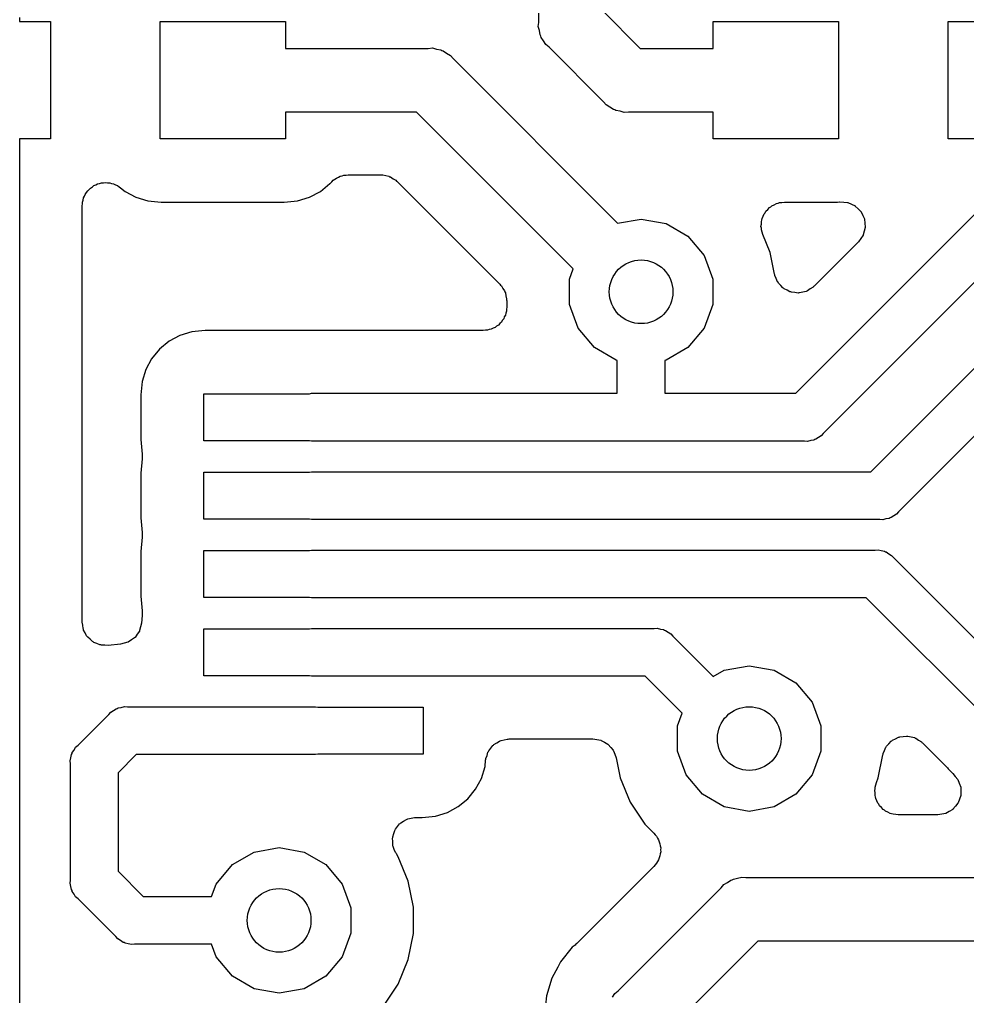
# Model space of a CAD drawing. Extents: x 91 to 190.2, y -113.9 to -59.9.
# Drawn here: x 156.67 to 162.72, y -73.15 to -66.91 of the extents above; entities that cross this region are included whole.
import ezdxf

# ---------------------------------------------------------------- set-up
doc = ezdxf.new("R2010")
doc.units = 0
doc.header["$MEASUREMENT"] = 0
doc.layers.add('BLACK', color=7, linetype='CONTINUOUS')

msp = doc.modelspace()

# ---------------------------------------------------------------- linework, layer by layer
at = {"layer": 'BLACK', "linetype": 'CONTINUOUS'}
for p, q in [((159.987, -66.9311), (159.987, -66.6606)), ((160.393, -66.8558), (160.634, -67.0968)), ((156.673, -66.9011), (156.673, -66.925)), ((156.673, -66.925), (156.87, -66.925)), ((156.87, -66.925), (156.87, -67.675)), ((157.57, -67.675), (157.57, -66.925)), ((157.57, -66.925), (158.37, -66.925)), ((158.37, -66.925), (158.37, -67.0968)), ((159.984, -66.958), (159.987, -66.9311)), ((161.1, -67.0968), (161.1, -66.925)), ((161.1, -66.925), (161.9, -66.925)), ((161.9, -66.925), (161.9, -67.675)), ((162.6, -67.675), (162.6, -66.925)), ((162.6, -66.925), (163.4, -66.925)), ((159.991, -66.984), (159.984, -66.958)), ((159.996, -67.0106), (159.991, -66.984)), ((160.001, -67.0184), (159.996, -67.0106)), ((160.003, -67.0272), (160.001, -67.0184)), ((160.018, -67.0493), (160.003, -67.0272)), ((160.032, -67.0726), (160.018, -67.0493)), ((158.37, -67.0968), (159.281, -67.0968)), ((159.281, -67.0968), (159.308, -67.0945)), ((159.308, -67.0945), (159.334, -67.1014)), ((159.334, -67.1014), (159.361, -67.1061)), ((159.361, -67.1061), (159.368, -67.1106)), ((159.368, -67.1106), (159.377, -67.113)), ((159.377, -67.113), (159.399, -67.1285)), ((160.053, -67.09), (160.032, -67.0726)), ((160.4, -67.4374), (160.053, -67.09)), ((160.634, -67.0968), (161.1, -67.0968)), ((159.399, -67.1285), (159.423, -67.1419)), ((159.423, -67.1419), (159.44, -67.1626)), ((159.44, -67.1626), (160.49, -68.2123)), ((160.417, -67.4581), (160.4, -67.4374)), ((160.441, -67.4715), (160.417, -67.4581)), ((160.463, -67.487), (160.441, -67.4715)), ((160.472, -67.4894), (160.463, -67.487)), ((160.479, -67.4939), (160.472, -67.4894)), ((160.506, -67.4986), (160.479, -67.4939)), ((159.206, -67.5032), (158.37, -67.5032)), ((158.37, -67.5032), (158.37, -67.675)), ((160.207, -68.504), (159.206, -67.5032)), ((160.532, -67.5055), (160.506, -67.4986)), ((160.559, -67.5032), (160.532, -67.5055)), ((161.1, -67.5032), (160.559, -67.5032)), ((161.1, -67.675), (161.1, -67.5032)), ((156.87, -67.675), (156.673, -67.675)), ((156.673, -67.675), (156.673, -74.0868)), ((158.37, -67.675), (157.57, -67.675)), ((161.9, -67.675), (161.1, -67.675)), ((162.848, -67.675), (162.6, -67.675)), ((158.685, -67.9321), (158.695, -67.9241)), ((158.695, -67.9241), (158.708, -67.9192)), ((158.708, -67.9192), (158.72, -67.9122)), ((158.72, -67.9122), (158.732, -67.9101)), ((158.732, -67.9101), (158.743, -67.9058)), ((158.743, -67.9058), (158.757, -67.9056)), ((158.757, -67.9056), (158.771, -67.9032)), ((158.771, -67.9032), (158.978, -67.9032)), ((158.978, -67.9032), (158.985, -67.9043)), ((158.985, -67.9043), (158.991, -67.9038)), ((158.991, -67.9038), (159.01, -67.9088)), ((159.01, -67.9088), (159.029, -67.9122)), ((159.029, -67.9122), (159.035, -67.9155)), ((159.035, -67.9155), (159.041, -67.9173)), ((159.041, -67.9173), (159.057, -67.9285)), ((159.057, -67.9285), (159.074, -67.9383)), ((157.118, -67.9976), (157.126, -67.988)), ((157.126, -67.988), (157.138, -67.9809)), ((157.138, -67.9809), (157.148, -67.972)), ((157.148, -67.972), (157.16, -67.9678)), ((157.16, -67.9678), (157.17, -67.9615)), ((157.17, -67.9615), (157.184, -67.9589)), ((157.184, -67.9589), (157.197, -67.9542)), ((157.197, -67.9542), (157.209, -67.9542)), ((157.209, -67.9542), (157.222, -67.9519)), ((157.222, -67.9519), (157.235, -67.9542)), ((157.235, -67.9542), (157.249, -67.9542)), ((157.249, -67.9542), (157.261, -67.9584)), ((157.261, -67.9584), (157.273, -67.9604)), ((157.273, -67.9604), (157.285, -67.9672)), ((157.285, -67.9672), (157.298, -67.972)), ((157.298, -67.972), (157.308, -67.9799)), ((157.308, -67.9799), (157.318, -67.9859)), ((157.318, -67.9859), (157.347, -68.0092)), ((158.593, -68.0092), (158.654, -67.9592)), ((158.654, -67.9592), (158.655, -67.958)), ((158.655, -67.958), (158.666, -67.949)), ((158.666, -67.949), (158.675, -67.9383)), ((158.675, -67.9383), (158.685, -67.9321)), ((159.074, -67.9383), (159.079, -67.9433)), ((159.079, -67.9433), (159.084, -67.9471)), ((159.084, -67.9471), (159.739, -68.6019)), ((157.08, -68.0643), (157.082, -68.0506)), ((157.082, -68.0506), (157.088, -68.0399)), ((157.088, -68.0399), (157.092, -68.0283)), ((157.092, -68.0283), (157.101, -68.0175)), ((157.101, -68.0175), (157.108, -68.0055)), ((157.108, -68.0055), (157.118, -67.9976)), ((157.347, -68.0092), (157.416, -68.0463)), ((157.416, -68.0463), (157.492, -68.0692)), ((158.448, -68.0692), (158.524, -68.0463)), ((158.524, -68.0463), (158.593, -68.0092)), ((157.073, -68.1019), (157.075, -68.0898)), ((157.073, -70.7572), (157.073, -68.1019)), ((157.075, -68.0775), (157.08, -68.0643)), ((157.075, -68.0898), (157.075, -68.0775)), ((157.492, -68.0692), (157.577, -68.0777)), ((157.577, -68.0777), (158.363, -68.0777)), ((158.363, -68.0777), (158.448, -68.0692)), ((161.448, -68.1253), (161.459, -68.1128)), ((161.459, -68.1128), (161.467, -68.1078)), ((161.467, -68.1078), (161.475, -68.1012)), ((161.475, -68.1012), (161.49, -68.0949)), ((161.49, -68.0949), (161.504, -68.0867)), ((161.504, -68.0867), (161.514, -68.085)), ((161.514, -68.085), (161.523, -68.0812)), ((161.523, -68.0812), (161.539, -68.0805)), ((161.539, -68.0805), (161.555, -68.0777)), ((161.555, -68.0777), (161.893, -68.0777)), ((161.627, -69.2976), (162.848, -68.0769)), ((161.893, -68.0777), (161.906, -68.0763)), ((161.906, -68.0763), (161.907, -68.0764)), ((161.907, -68.0764), (161.908, -68.0762)), ((161.908, -68.0762), (161.933, -68.0784)), ((161.933, -68.0784), (161.958, -68.0803)), ((161.958, -68.0803), (161.959, -68.0806)), ((161.959, -68.0806), (161.96, -68.0807)), ((161.96, -68.0807), (161.983, -68.0914)), ((161.983, -68.0914), (162.006, -68.1018)), ((162.006, -68.1018), (162.006, -68.1024)), ((162.006, -68.1024), (162.007, -68.1027)), ((162.007, -68.1027), (162.025, -68.1205)), ((161.412, -68.1826), (161.42, -68.168)), ((161.42, -68.168), (161.425, -68.1527)), ((161.425, -68.1527), (161.432, -68.1451)), ((161.432, -68.1451), (161.436, -68.1363)), ((161.436, -68.1363), (161.448, -68.1253)), ((162.025, -68.1205), (162.043, -68.1382)), ((162.043, -68.1382), (162.043, -68.139)), ((162.043, -68.139), (162.044, -68.1395)), ((162.044, -68.1395), (162.055, -68.1624)), ((162.055, -68.1624), (162.066, -68.1852)), ((160.49, -68.2123), (160.64, -68.1857)), ((160.64, -68.1857), (160.799, -68.2137)), ((160.799, -68.2137), (160.938, -68.2944)), ((161.405, -68.2342), (161.408, -68.218)), ((161.408, -68.2438), (161.405, -68.2342)), ((161.408, -68.2016), (161.411, -68.1923)), ((161.408, -68.218), (161.408, -68.2016)), ((161.411, -68.1923), (161.412, -68.1826)), ((162.07, -68.2387), (162.064, -68.263)), ((162.066, -68.1852), (162.066, -68.186)), ((162.066, -68.186), (162.066, -68.1868)), ((162.066, -68.1868), (162.068, -68.2119)), ((162.068, -68.2119), (162.071, -68.237)), ((162.071, -68.237), (162.07, -68.2378)), ((162.07, -68.2378), (162.07, -68.2387)), ((160.938, -68.2944), (161.042, -68.4179)), ((161.408, -68.2537), (161.408, -68.2438)), ((161.413, -68.2691), (161.408, -68.2537)), ((161.417, -68.2851), (161.413, -68.2691)), ((161.464, -68.4), (161.417, -68.2851)), ((163.103, -68.2525), (161.802, -69.5531)), ((162.057, -68.289), (162.043, -68.3096)), ((162.058, -68.2875), (162.057, -68.2882)), ((162.057, -68.2882), (162.057, -68.289)), ((162.064, -68.263), (162.058, -68.2875)), ((162.027, -68.3317), (161.745, -68.614)), ((162.028, -68.331), (162.027, -68.3317)), ((162.043, -68.3096), (162.028, -68.3305)), ((162.028, -68.3305), (162.028, -68.331)), ((161.042, -68.4179), (161.097, -68.5694)), ((161.492, -68.5372), (161.464, -68.4)), ((160.183, -68.5694), (160.207, -68.504)), ((161.493, -68.5419), (161.492, -68.5372)), ((161.494, -68.5468), (161.493, -68.5419)), ((161.503, -68.566), (161.494, -68.5468)), ((159.739, -68.6019), (159.743, -68.6073)), ((159.743, -68.6073), (159.748, -68.6116)), ((159.748, -68.6116), (159.758, -68.6285)), ((160.183, -68.7306), (160.183, -68.5694)), ((161.097, -68.5694), (161.097, -68.7306)), ((161.51, -68.5858), (161.503, -68.566)), ((161.514, -68.5895), (161.51, -68.5858)), ((161.516, -68.594), (161.514, -68.5895)), ((161.531, -68.609), (161.516, -68.594)), ((161.545, -68.625), (161.531, -68.609)), ((161.745, -68.614), (161.741, -68.6169)), ((159.758, -68.6285), (159.769, -68.6446)), ((159.769, -68.6446), (159.77, -68.651)), ((159.77, -68.651), (159.774, -68.6567)), ((159.774, -68.6567), (159.777, -68.676)), ((159.777, -68.676), (159.782, -68.6949)), ((161.549, -68.6273), (161.545, -68.625)), ((161.553, -68.6308), (161.549, -68.6273)), ((161.572, -68.6398), (161.553, -68.6308)), ((161.59, -68.65), (161.572, -68.6398)), ((161.595, -68.6508), (161.59, -68.65)), ((161.6, -68.6529), (161.595, -68.6508)), ((161.621, -68.6547), (161.6, -68.6529)), ((161.642, -68.6579), (161.621, -68.6547)), ((161.647, -68.657), (161.642, -68.6579)), ((161.652, -68.6574), (161.647, -68.657)), ((161.672, -68.6519), (161.652, -68.6574)), ((161.693, -68.6478), (161.672, -68.6519)), ((161.697, -68.6452), (161.693, -68.6478)), ((161.702, -68.6439), (161.697, -68.6452)), ((161.719, -68.6318), (161.702, -68.6439)), ((161.738, -68.6208), (161.719, -68.6318)), ((161.741, -68.6169), (161.738, -68.6208)), ((162.107, -69.7976), (163.228, -68.6769)), ((159.782, -68.6949), (159.782, -68.7015)), ((159.782, -68.7015), (159.783, -68.708)), ((159.783, -68.708), (159.783, -68.7476)), ((160.238, -68.8821), (160.183, -68.7306)), ((161.097, -68.7306), (161.042, -68.8821)), ((159.774, -68.7989), (159.767, -68.8103)), ((159.776, -68.786), (159.774, -68.7989)), ((159.781, -68.7736), (159.776, -68.786)), ((159.783, -68.7476), (159.781, -68.7605)), ((159.781, -68.7605), (159.781, -68.7736)), ((159.729, -68.8625), (159.718, -68.8691)), ((159.738, -68.8525), (159.729, -68.8625)), ((159.748, -68.844), (159.738, -68.8525)), ((159.754, -68.8327), (159.748, -68.844)), ((159.763, -68.8226), (159.754, -68.8327)), ((159.767, -68.8103), (159.763, -68.8226)), ((157.772, -68.9058), (157.696, -68.9287)), ((157.857, -68.8973), (157.772, -68.9058)), ((159.25, -68.8973), (157.857, -68.8973)), ((159.251, -68.8972), (159.25, -68.8973)), ((159.253, -68.8976), (159.251, -68.8972)), ((159.633, -68.8976), (159.253, -68.8976)), ((159.646, -68.8953), (159.633, -68.8976)), ((159.659, -68.8953), (159.646, -68.8953)), ((159.671, -68.8908), (159.659, -68.8953)), ((159.684, -68.8886), (159.671, -68.8908)), ((159.695, -68.882), (159.684, -68.8886)), ((159.708, -68.8775), (159.695, -68.882)), ((159.718, -68.8691), (159.708, -68.8775)), ((160.342, -69.0056), (160.238, -68.8821)), ((161.042, -68.8821), (160.938, -69.0056)), ((157.627, -68.9658), (157.566, -69.0158)), ((157.696, -68.9287), (157.627, -68.9658)), ((163.403, -68.9324), (162.282, -70.0531)), ((157.566, -69.0158), (157.516, -69.0767)), ((160.481, -69.0863), (160.342, -69.0056)), ((160.938, -69.0056), (160.799, -69.0863)), ((157.516, -69.0767), (157.479, -69.1462)), ((160.488, -69.0874), (160.481, -69.0863)), ((160.488, -69.2976), (160.488, -69.0874)), ((160.799, -69.0863), (160.792, -69.0874)), ((160.792, -69.0874), (160.792, -69.2976)), ((157.479, -69.1462), (157.456, -69.2216)), ((157.456, -69.2216), (157.447, -69.3074)), ((157.85, -69.6), (157.85, -69.3)), ((157.85, -69.3), (158.523, -69.3)), ((158.523, -69.3), (158.537, -69.2976)), ((158.537, -69.2976), (160.488, -69.2976)), ((160.792, -69.2976), (161.627, -69.2976)), ((157.447, -69.3074), (157.447, -69.5926)), ((157.447, -69.5926), (157.456, -69.6853)), ((158.523, -69.6), (157.85, -69.6)), ((158.537, -69.6024), (158.523, -69.6)), ((161.683, -69.6024), (158.537, -69.6024)), ((161.703, -69.6042), (161.683, -69.6024)), ((161.723, -69.5989), (161.703, -69.6042)), ((161.743, -69.5954), (161.723, -69.5989)), ((161.749, -69.592), (161.743, -69.5954)), ((161.755, -69.5903), (161.749, -69.592)), ((161.772, -69.5787), (161.755, -69.5903)), ((161.789, -69.5685), (161.772, -69.5787)), ((161.802, -69.5531), (161.789, -69.5685)), ((157.456, -69.7147), (157.447, -69.8074)), ((157.456, -69.6853), (157.455, -69.7)), ((157.455, -69.7), (157.456, -69.7147)), ((157.85, -70.1), (157.85, -69.8)), ((157.85, -69.8), (158.523, -69.8)), ((158.523, -69.8), (158.537, -69.7976)), ((158.537, -69.7976), (162.107, -69.7976)), ((157.447, -69.8074), (157.447, -70.0926)), ((157.447, -70.0926), (157.456, -70.1853)), ((158.523, -70.1), (157.85, -70.1)), ((158.537, -70.1024), (158.523, -70.1)), ((162.163, -70.1024), (158.537, -70.1024)), ((162.183, -70.1042), (162.163, -70.1024)), ((162.203, -70.0989), (162.183, -70.1042)), ((162.223, -70.0954), (162.203, -70.0989)), ((162.229, -70.092), (162.223, -70.0954)), ((162.235, -70.0903), (162.229, -70.092)), ((162.252, -70.0787), (162.235, -70.0903)), ((162.269, -70.0685), (162.252, -70.0787)), ((162.282, -70.0531), (162.269, -70.0685)), ((157.456, -70.2147), (157.447, -70.3074)), ((157.456, -70.1853), (157.455, -70.2)), ((157.455, -70.2), (157.456, -70.2147)), ((158.523, -70.3), (158.537, -70.2976)), ((158.537, -70.2976), (162.133, -70.2976)), ((162.133, -70.2976), (162.153, -70.2958)), ((162.153, -70.2958), (162.173, -70.3011)), ((157.447, -70.3074), (157.447, -70.5926)), ((157.85, -70.6), (157.85, -70.3)), ((157.85, -70.3), (158.523, -70.3)), ((162.173, -70.3011), (162.193, -70.3046)), ((162.193, -70.3046), (162.199, -70.308)), ((162.199, -70.308), (162.205, -70.3097)), ((162.205, -70.3097), (162.222, -70.3213)), ((162.222, -70.3213), (162.239, -70.3315)), ((162.239, -70.3315), (162.252, -70.3469)), ((162.252, -70.3469), (163.073, -71.1676)), ((157.447, -70.5926), (157.456, -70.6853)), ((158.523, -70.6), (157.85, -70.6)), ((158.537, -70.6024), (158.523, -70.6)), ((162.077, -70.6024), (158.537, -70.6024)), ((162.898, -71.4231), (162.077, -70.6024)), ((157.456, -70.7147), (157.452, -70.7641)), ((157.456, -70.6853), (157.455, -70.7)), ((157.455, -70.7), (157.456, -70.7147)), ((157.077, -70.7773), (157.073, -70.7572)), ((157.079, -70.7976), (157.077, -70.7773)), ((157.081, -70.8028), (157.079, -70.7976)), ((157.445, -70.7876), (157.439, -70.8113)), ((157.452, -70.7641), (157.445, -70.7876)), ((158.523, -70.8), (158.537, -70.7976)), ((158.537, -70.7976), (160.723, -70.7976)), ((160.723, -70.7976), (160.743, -70.7958)), ((160.743, -70.7958), (160.763, -70.8011)), ((157.082, -70.8085), (157.081, -70.8028)), ((157.092, -70.8262), (157.082, -70.8085)), ((157.101, -70.8446), (157.092, -70.8262)), ((157.105, -70.8486), (157.101, -70.8446)), ((157.108, -70.8536), (157.105, -70.8486)), ((157.124, -70.8667), (157.108, -70.8536)), ((157.407, -70.8566), (157.387, -70.8704)), ((157.408, -70.8553), (157.407, -70.8566)), ((157.41, -70.8543), (157.408, -70.8553)), ((157.423, -70.8341), (157.41, -70.8543)), ((157.438, -70.8143), (157.423, -70.8341)), ((157.439, -70.8113), (157.438, -70.8127)), ((157.438, -70.8127), (157.438, -70.8143)), ((157.85, -71.1), (157.85, -70.8)), ((157.85, -70.8), (158.523, -70.8)), ((160.763, -70.8011), (160.783, -70.8046)), ((160.783, -70.8046), (160.789, -70.808)), ((160.789, -70.808), (160.795, -70.8097)), ((160.795, -70.8097), (160.812, -70.8213)), ((160.812, -70.8213), (160.829, -70.8315)), ((160.829, -70.8315), (160.842, -70.8469)), ((160.842, -70.8469), (161.1, -71.1047)), ((157.139, -70.881), (157.124, -70.8667)), ((157.144, -70.8834), (157.139, -70.881)), ((157.148, -70.8871), (157.144, -70.8834)), ((157.167, -70.8941), (157.148, -70.8871)), ((157.186, -70.9025), (157.167, -70.8941)), ((157.192, -70.9029), (157.186, -70.9025)), ((157.197, -70.9049), (157.192, -70.9029)), ((157.218, -70.9049), (157.197, -70.9049)), ((157.238, -70.9065), (157.218, -70.9049)), ((157.317, -70.8987), (157.238, -70.9065)), ((157.341, -70.8921), (157.317, -70.8987)), ((157.364, -70.886), (157.341, -70.8921)), ((157.366, -70.8851), (157.364, -70.886)), ((157.367, -70.8846), (157.366, -70.8851)), ((157.387, -70.8704), (157.367, -70.8846)), ((161.171, -71.0637), (161.33, -71.0357)), ((161.33, -71.0357), (161.489, -71.0637)), ((158.523, -71.1), (157.85, -71.1)), ((158.537, -71.1024), (158.523, -71.1)), ((160.667, -71.1024), (158.537, -71.1024)), ((160.902, -71.338), (160.667, -71.1024)), ((161.1, -71.1047), (161.171, -71.0637)), ((161.489, -71.0637), (161.628, -71.1444)), ((161.628, -71.1444), (161.732, -71.2679)), ((157.322, -71.3011), (157.342, -71.2958)), ((157.342, -71.2958), (157.362, -71.2976)), ((161.732, -71.2679), (161.787, -71.4194)), ((157.047, -71.5425), (157.243, -71.3469)), ((157.243, -71.3469), (157.256, -71.3315)), ((157.256, -71.3315), (157.273, -71.3213)), ((157.273, -71.3213), (157.29, -71.3097)), ((157.29, -71.3097), (157.296, -71.308)), ((157.296, -71.308), (157.302, -71.3046)), ((157.302, -71.3046), (157.322, -71.3011)), ((157.362, -71.2976), (158.563, -71.2976)), ((158.563, -71.2976), (158.577, -71.3)), ((158.577, -71.3), (159.25, -71.3)), ((159.25, -71.3), (159.25, -71.6)), ((160.873, -71.4194), (160.902, -71.338)), ((160.873, -71.5806), (160.873, -71.4194)), ((161.787, -71.4194), (161.787, -71.5806)), ((157.031, -71.5555), (157.047, -71.5425)), ((159.681, -71.5618), (159.693, -71.5452)), ((159.693, -71.5452), (159.697, -71.5419)), ((159.697, -71.5419), (159.701, -71.5375)), ((159.701, -71.5375), (159.719, -71.5273)), ((159.719, -71.5273), (159.736, -71.5158)), ((159.736, -71.5158), (159.741, -71.5143)), ((159.741, -71.5143), (159.746, -71.5114)), ((159.746, -71.5114), (159.766, -71.5079)), ((159.766, -71.5079), (159.786, -71.5028)), ((159.786, -71.5028), (159.792, -71.5034)), ((159.792, -71.5034), (159.797, -71.5024)), ((159.797, -71.5024), (160.333, -71.5024)), ((160.333, -71.5024), (160.357, -71.5066)), ((160.357, -71.5066), (160.382, -71.5104)), ((160.382, -71.5104), (160.383, -71.5112)), ((160.383, -71.5112), (160.385, -71.5114)), ((160.385, -71.5114), (160.406, -71.5237)), ((160.406, -71.5237), (160.427, -71.5354)), ((160.427, -71.5354), (160.428, -71.5367)), ((160.428, -71.5367), (160.43, -71.5375)), ((160.43, -71.5375), (160.446, -71.5562)), ((162.207, -71.5476), (162.222, -71.5327)), ((162.222, -71.5327), (162.236, -71.5167)), ((162.236, -71.5167), (162.241, -71.5143)), ((162.241, -71.5143), (162.244, -71.5108)), ((162.244, -71.5108), (162.264, -71.5018)), ((162.264, -71.5018), (162.282, -71.4916)), ((162.282, -71.4916), (162.287, -71.4909)), ((162.287, -71.4909), (162.292, -71.4888)), ((162.292, -71.4888), (162.313, -71.4869)), ((162.313, -71.4869), (162.334, -71.4837)), ((162.334, -71.4837), (162.338, -71.4847)), ((162.338, -71.4847), (162.343, -71.4843)), ((162.343, -71.4843), (162.364, -71.4897)), ((162.364, -71.4897), (162.385, -71.4939)), ((162.385, -71.4939), (162.389, -71.4965)), ((162.389, -71.4965), (162.394, -71.4977)), ((162.394, -71.4977), (162.411, -71.5099)), ((162.411, -71.5099), (162.429, -71.5209)), ((162.429, -71.5209), (162.432, -71.5248)), ((162.432, -71.5248), (162.436, -71.5276)), ((162.436, -71.5276), (162.595, -71.6862)), ((157.001, -71.622), (157.005, -71.6021)), ((157.005, -71.6021), (157.008, -71.5962)), ((157.008, -71.5962), (157.01, -71.5896)), ((157.01, -71.5896), (157.021, -71.573)), ((157.021, -71.573), (157.031, -71.5555)), ((157.418, -71.6024), (157.302, -71.7181)), ((158.563, -71.6024), (157.418, -71.6024)), ((158.577, -71.6), (158.563, -71.6024)), ((159.25, -71.6), (158.577, -71.6)), ((159.65, -71.6264), (159.657, -71.6072)), ((159.657, -71.6072), (159.662, -71.5875)), ((159.662, -71.5875), (159.666, -71.5828)), ((159.666, -71.5828), (159.668, -71.5774)), ((159.668, -71.5774), (159.681, -71.5618)), ((160.446, -71.5562), (160.462, -71.5746)), ((160.462, -71.5746), (160.462, -71.5761)), ((160.462, -71.5761), (160.463, -71.5774)), ((160.463, -71.5774), (160.472, -71.6004)), ((160.472, -71.6004), (160.481, -71.6231)), ((160.928, -71.7321), (160.873, -71.5806)), ((161.787, -71.5806), (161.732, -71.7321)), ((162.154, -71.75), (162.183, -71.6044)), ((162.183, -71.6044), (162.185, -71.5998)), ((162.185, -71.5949), (162.194, -71.5756)), ((162.185, -71.5998), (162.185, -71.5949)), ((162.194, -71.5756), (162.202, -71.5559)), ((162.202, -71.5559), (162.205, -71.5521)), ((162.205, -71.5521), (162.207, -71.5476)), ((156.996, -71.6415), (157.001, -71.622)), ((156.998, -71.6617), (156.996, -71.6415)), ((156.998, -72.4033), (156.998, -71.6617)), ((159.644, -71.6784), (159.648, -71.6377)), ((159.648, -71.6377), (159.65, -71.6321)), ((159.65, -71.6321), (159.65, -71.6264)), ((160.481, -71.6231), (160.506, -71.75)), ((157.302, -71.7181), (157.302, -72.3469)), ((159.621, -71.7538), (159.644, -71.6784)), ((161.032, -71.8556), (160.928, -71.7321)), ((161.732, -71.7321), (161.628, -71.8556)), ((162.595, -71.6862), (162.599, -71.6923)), ((162.599, -71.6923), (162.605, -71.6971)), ((162.605, -71.6971), (162.618, -71.7125)), ((162.618, -71.7125), (162.628, -71.7208)), ((162.628, -71.7208), (162.628, -71.7215)), ((162.628, -71.7215), (162.629, -71.7219)), ((162.629, -71.7219), (162.645, -71.7412)), ((159.584, -71.8233), (159.621, -71.7538)), ((160.506, -71.75), (160.57, -71.906)), ((162.139, -71.7954), (162.142, -71.7794)), ((162.142, -71.7794), (162.154, -71.75)), ((162.645, -71.7412), (162.662, -71.7604)), ((162.662, -71.7604), (162.662, -71.7612)), ((162.662, -71.7612), (162.662, -71.7618)), ((162.662, -71.7618), (162.671, -71.7855)), ((162.671, -71.7855), (162.68, -71.8091)), ((159.534, -71.8842), (159.584, -71.8233)), ((161.171, -71.9363), (161.032, -71.8556)), ((161.628, -71.8556), (161.489, -71.9363)), ((162.131, -71.8303), (162.133, -71.8206)), ((162.133, -71.8465), (162.131, -71.8303)), ((162.133, -71.8108), (162.139, -71.7954)), ((162.133, -71.8206), (162.133, -71.8108)), ((162.133, -71.8628), (162.133, -71.8465)), ((162.68, -71.8091), (162.68, -71.81)), ((162.68, -71.81), (162.68, -71.8108)), ((162.68, -71.8108), (162.68, -71.836)), ((162.68, -71.836), (162.681, -71.8612)), ((159.473, -71.9342), (159.534, -71.8842)), ((160.57, -71.906), (160.664, -72.0464)), ((162.136, -71.8721), (162.133, -71.8628)), ((162.138, -71.8819), (162.136, -71.8721)), ((162.145, -71.8964), (162.138, -71.8819)), ((162.151, -71.9118), (162.145, -71.8964)), ((162.157, -71.9194), (162.151, -71.9118)), ((162.162, -71.9281), (162.157, -71.9194)), ((162.662, -71.9118), (162.646, -71.9312)), ((162.663, -71.911), (162.662, -71.9118)), ((162.672, -71.8866), (162.663, -71.9104)), ((162.663, -71.9104), (162.663, -71.911)), ((162.68, -71.8628), (162.672, -71.8866)), ((162.681, -71.8612), (162.68, -71.862)), ((162.68, -71.862), (162.68, -71.8628)), ((159.328, -71.9942), (159.404, -71.9713)), ((159.404, -71.9713), (159.473, -71.9342)), ((161.33, -71.9643), (161.171, -71.9363)), ((161.489, -71.9363), (161.33, -71.9643)), ((162.174, -71.9392), (162.162, -71.9281)), ((162.184, -71.9517), (162.174, -71.9392)), ((162.193, -71.9566), (162.184, -71.9517)), ((162.2, -71.9633), (162.193, -71.9566)), ((162.215, -71.9696), (162.2, -71.9633)), ((162.229, -71.9778), (162.215, -71.9696)), ((162.239, -71.9795), (162.229, -71.9778)), ((162.248, -71.9832), (162.239, -71.9795)), ((162.584, -71.9778), (162.559, -71.9821)), ((162.585, -71.9773), (162.584, -71.9778)), ((162.607, -71.9643), (162.585, -71.9772)), ((162.585, -71.9772), (162.585, -71.9773)), ((162.629, -71.9517), (162.607, -71.9643)), ((162.63, -71.9506), (162.629, -71.9511)), ((162.629, -71.9511), (162.629, -71.9517)), ((162.646, -71.9312), (162.63, -71.9506)), ((159.099, -72.0443), (159.103, -72.0416)), ((159.103, -72.0416), (159.106, -72.0378)), ((159.106, -72.0378), (159.124, -72.0271)), ((159.124, -72.0271), (159.142, -72.0154)), ((159.142, -72.0154), (159.147, -72.0142)), ((159.147, -72.0142), (159.151, -72.0117)), ((159.151, -72.0117), (159.172, -72.008)), ((159.172, -72.008), (159.193, -72.003)), ((159.193, -72.003), (159.197, -72.0035)), ((159.197, -72.0035), (159.202, -72.0027)), ((159.202, -72.0027), (159.243, -72.0027)), ((159.243, -72.0027), (159.328, -71.9942)), ((162.265, -71.984), (162.248, -71.9832)), ((162.281, -71.9868), (162.265, -71.984)), ((162.533, -71.9868), (162.281, -71.9868)), ((162.534, -71.9868), (162.533, -71.9867)), ((162.533, -71.9867), (162.533, -71.9868)), ((162.559, -71.9821), (162.534, -71.9868)), ((159.062, -72.1067), (159.068, -72.0863)), ((159.068, -72.0863), (159.071, -72.0823)), ((159.071, -72.0823), (159.072, -72.0777)), ((159.072, -72.0777), (159.086, -72.0614)), ((159.086, -72.0614), (159.099, -72.0443)), ((160.664, -72.0464), (160.721, -72.1035)), ((160.721, -72.1035), (160.729, -72.1143)), ((159.053, -72.1363), (159.055, -72.1316)), ((159.055, -72.1575), (159.053, -72.1363)), ((159.055, -72.1266), (159.062, -72.1067)), ((159.055, -72.1316), (159.055, -72.1266)), ((159.055, -72.1787), (159.055, -72.1575)), ((160.729, -72.1143), (160.738, -72.1236)), ((160.738, -72.1236), (160.744, -72.1355)), ((160.744, -72.1355), (160.751, -72.1462)), ((160.751, -72.1462), (160.755, -72.1589)), ((160.755, -72.1589), (160.76, -72.1708)), ((158.032, -72.3044), (158.171, -72.2237)), ((158.171, -72.2237), (158.33, -72.1957)), ((158.33, -72.1957), (158.489, -72.2237)), ((158.489, -72.2237), (158.628, -72.3044)), ((159.056, -72.1834), (159.055, -72.1787)), ((159.057, -72.1883), (159.056, -72.1834)), ((159.065, -72.2077), (159.057, -72.1883)), ((159.072, -72.2277), (159.065, -72.2077)), ((159.076, -72.2315), (159.072, -72.2277)), ((160.76, -72.1708), (160.761, -72.1839)), ((160.761, -72.1839), (160.765, -72.1965)), ((160.765, -72.2227), (160.761, -72.2354)), ((160.765, -72.1965), (160.763, -72.2096)), ((160.763, -72.2096), (160.765, -72.2227)), ((159.078, -72.236), (159.076, -72.2315)), ((159.09, -72.254), (159.078, -72.236)), ((159.154, -72.41), (159.09, -72.254)), ((160.744, -72.2838), (160.738, -72.2956)), ((160.751, -72.273), (160.744, -72.2838)), ((160.755, -72.2603), (160.751, -72.273)), ((160.76, -72.2484), (160.755, -72.2603)), ((160.761, -72.2354), (160.76, -72.2484)), ((157.302, -72.3469), (157.463, -72.5076)), ((157.928, -72.4279), (158.032, -72.3044)), ((158.628, -72.3044), (158.732, -72.4279)), ((160.721, -72.3157), (160.23, -72.8073)), ((160.729, -72.3049), (160.721, -72.3157)), ((160.738, -72.2956), (160.729, -72.3049)), ((156.996, -72.4235), (156.998, -72.4033)), ((159.187, -72.5756), (159.154, -72.41)), ((161.191, -72.4185), (161.213, -72.403)), ((161.213, -72.403), (161.222, -72.4006)), ((161.222, -72.4006), (161.229, -72.3961)), ((161.229, -72.3961), (161.256, -72.3914)), ((161.256, -72.3914), (161.282, -72.3845)), ((161.282, -72.3845), (161.309, -72.3868)), ((161.309, -72.3868), (165.3, -72.3868)), ((157.001, -72.443), (156.996, -72.4235)), ((157.005, -72.4629), (157.001, -72.443)), ((157.008, -72.4688), (157.005, -72.4629)), ((157.01, -72.4754), (157.008, -72.4688)), ((157.021, -72.492), (157.01, -72.4754)), ((157.899, -72.5076), (157.928, -72.4279)), ((158.732, -72.4279), (158.787, -72.5794)), ((160.493, -73.11), (161.15, -72.4526)), ((161.15, -72.4526), (161.167, -72.4319)), ((161.167, -72.4319), (161.191, -72.4185)), ((157.031, -72.5095), (157.021, -72.492)), ((157.047, -72.5225), (157.031, -72.5095)), ((157.288, -72.7631), (157.047, -72.5225)), ((157.463, -72.5076), (157.899, -72.5076)), ((158.787, -72.5794), (158.787, -72.7406)), ((159.187, -72.7444), (159.187, -72.5756)), ((157.301, -72.7785), (157.288, -72.7631)), ((157.318, -72.7887), (157.301, -72.7785)), ((157.335, -72.8003), (157.318, -72.7887)), ((158.787, -72.7406), (158.732, -72.8921)), ((159.154, -72.91), (159.187, -72.7444)), ((157.341, -72.802), (157.335, -72.8003)), ((157.347, -72.8054), (157.341, -72.802)), ((157.367, -72.8089), (157.347, -72.8054)), ((157.387, -72.8142), (157.367, -72.8089)), ((157.407, -72.8124), (157.387, -72.8142)), ((157.899, -72.8124), (157.407, -72.8124)), ((157.928, -72.8921), (157.899, -72.8124)), ((160.201, -72.8314), (160.126, -72.9233)), ((160.219, -72.8172), (160.201, -72.8314)), ((160.224, -72.8116), (160.219, -72.8172)), ((160.23, -72.8073), (160.224, -72.8116)), ((161.384, -72.7932), (160.833, -73.3442)), ((165.3, -72.7932), (161.384, -72.7932)), ((158.032, -73.0156), (157.928, -72.8921)), ((158.732, -72.8921), (158.628, -73.0156)), ((159.09, -73.066), (159.154, -72.91)), ((160.108, -72.9578), (160.07, -73.028)), ((160.126, -72.9233), (160.108, -72.9578)), ((158.171, -73.0963), (158.032, -73.0156)), ((158.628, -73.0156), (158.489, -73.0963)), ((160.07, -73.028), (160.036, -73.1417)), ((158.33, -73.1243), (158.171, -73.0963)), ((158.489, -73.0963), (158.33, -73.1243)), ((158.996, -73.2064), (159.09, -73.066)), ((160.036, -73.1417), (160.024, -73.26)), ((160.458, -73.1507), (160.472, -73.1274)), ((160.472, -73.1274), (160.493, -73.11))]:
    msp.add_line(p, q, dxfattribs=at)
at = {"layer": 'BLACK'}
for centre in [(160.64, -68.65), (161.33, -71.5), (158.33, -72.66)]:
    msp.add_circle(centre, 0.2032, dxfattribs=at)

doc.saveas('drawing.dxf')
